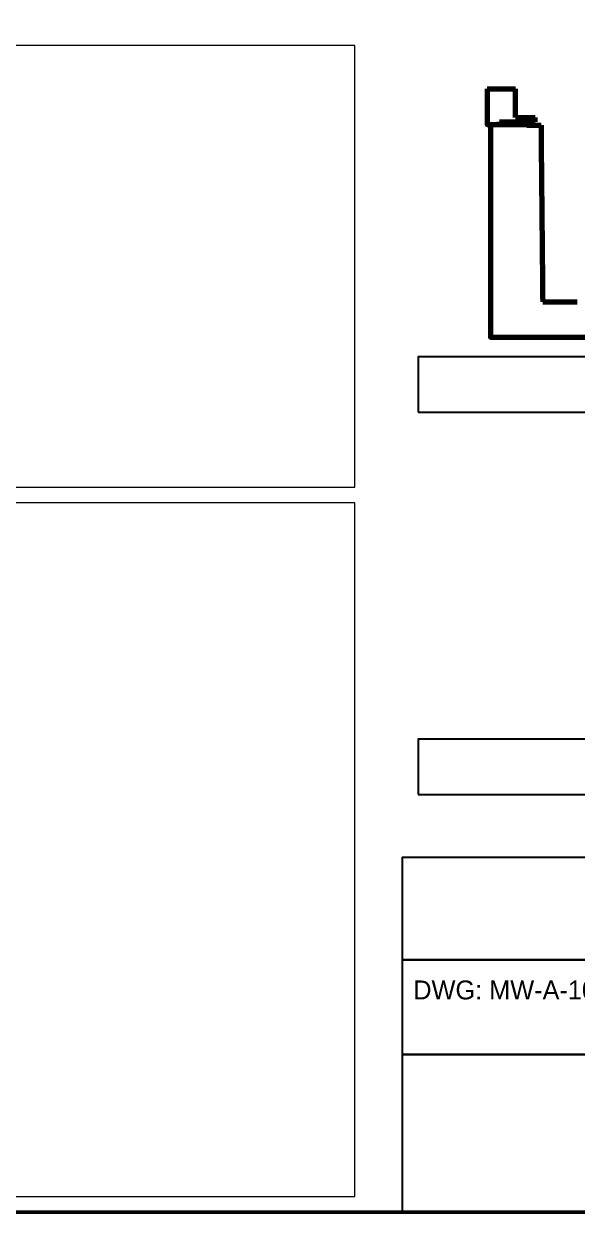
# Model space of a CAD drawing. Header units: millimetres. Extents: x 10 to 410, y 10 to 287.
# Drawn here: x 210 to 280.2, y 10 to 160.8 of the extents above; entities that cross this region are included whole.
import ezdxf
from ezdxf.enums import TextEntityAlignment as Align

# ---------------------------------------------------------------- set-up
doc = ezdxf.new("R2010")
doc.units = ezdxf.units.MM
for name, color, linetype, lineweight in [('BORDER', 7, 'CONTINUOUS', 50), ('NOTES', 7, 'CONTINUOUS', 18), ('SECTION', 1, 'CONTINUOUS', 70), ('TITLE_BLOCK', 7, 'CONTINUOUS', 25)]:
    doc.layers.add(name, color=color, linetype=linetype, lineweight=lineweight)

msp = doc.modelspace()

# ---------------------------------------------------------------- linework, layer by layer
at = {"layer": 'BORDER'}
msp.add_lwpolyline([(10, 10), (410, 10), (410, 287), (10, 287)], close=True, dxfattribs=at)
at = {"layer": 'NOTES'}
for points in [[(14, 102), (252, 102), (252, 158), (14, 158)], [(14, 12), (252, 12), (252, 100), (14, 100)]]:
    msp.add_lwpolyline(points, close=True, dxfattribs=at)
at = {"layer": 'SECTION'}
for points in [[(268.75, 152.5), (268.75, 152.35), (268.75, 152.21), (268.75, 152.06), (268.75, 151.92), (268.75, 151.77), (268.75, 151.63), (268.75, 151.48), (268.75, 151.34), (268.75, 151.19), (268.75, 151.05), (268.75, 150.9), (268.75, 150.76), (268.75, 150.61), (268.75, 150.47), (268.75, 150.32), (268.75, 150.18), (268.75, 150.03), (268.75, 149.89), (268.75, 149.74), (268.75, 149.6), (268.75, 149.45), (268.75, 149.31), (268.75, 149.16), (268.75, 149.02), (268.75, 148.87), (268.75, 148.73), (268.75, 148.58), (268.75, 148.44), (268.75, 148.29), (268.75, 148.15), (268.75, 148)], [(268.75, 152.5), (268.87, 152.5), (268.98, 152.5), (269.1, 152.5), (269.22, 152.5), (269.33, 152.5), (269.45, 152.5), (269.57, 152.5), (269.69, 152.5), (269.8, 152.5), (269.92, 152.5), (270.04, 152.5), (270.15, 152.5), (270.27, 152.5), (270.39, 152.5), (270.5, 152.5), (270.62, 152.5), (270.74, 152.5), (270.86, 152.5), (270.97, 152.5), (271.09, 152.5), (271.21, 152.5), (271.32, 152.5), (271.44, 152.5), (271.56, 152.5), (271.68, 152.5), (271.79, 152.5), (271.91, 152.5), (272.03, 152.5), (272.14, 152.5), (272.26, 152.5), (272.38, 152.5)], [(272.38, 148.9), (272.38, 149.02), (272.38, 149.13), (272.38, 149.25), (272.38, 149.36), (272.38, 149.48), (272.38, 149.6), (272.38, 149.71), (272.38, 149.83), (272.38, 149.95), (272.38, 150.06), (272.38, 150.18), (272.38, 150.29), (272.38, 150.41), (272.38, 150.53), (272.38, 150.64), (272.38, 150.76), (272.38, 150.87), (272.38, 150.99), (272.38, 151.11), (272.38, 151.22), (272.38, 151.34), (272.38, 151.45), (272.38, 151.57), (272.38, 151.69), (272.38, 151.8), (272.38, 151.92), (272.38, 152.04), (272.38, 152.15), (272.38, 152.27), (272.38, 152.38), (272.38, 152.5)], [(268.79, 148), (268.79, 148), (268.79, 148), (268.79, 148), (268.79, 148), (268.79, 148), (268.78, 148), (268.78, 148), (268.78, 148), (268.78, 148), (268.78, 148), (268.78, 148), (268.78, 148), (268.77, 148), (268.77, 148), (268.77, 148), (268.77, 148), (268.77, 148), (268.77, 148), (268.77, 148), (268.76, 148), (268.76, 148), (268.76, 148), (268.76, 148), (268.76, 148), (268.76, 148), (268.76, 148), (268.75, 148), (268.75, 148), (268.75, 148), (268.75, 148), (268.75, 148)], [(268.75, 148), (268.8, 148), (268.85, 148), (268.9, 148), (268.96, 148), (269.01, 148), (269.06, 148), (269.11, 148), (269.16, 148), (269.21, 148), (269.27, 148), (269.32, 148), (269.37, 148), (269.42, 148), (269.47, 148), (269.52, 148), (269.58, 148), (269.63, 148), (269.68, 148), (269.73, 148), (269.78, 148), (269.84, 148), (269.89, 148), (269.94, 148), (269.99, 148), (270.04, 148), (270.09, 148), (270.15, 148), (270.2, 148), (270.25, 148), (270.3, 148), (270.35, 148)], [(268.79, 148), (268.81, 148), (268.82, 148), (268.83, 148), (268.85, 148), (268.86, 148), (268.87, 148), (268.89, 148), (268.9, 148), (268.91, 148), (268.93, 148), (268.94, 148), (268.95, 148), (268.97, 148), (268.98, 148), (268.99, 148), (269.01, 148), (269.02, 148), (269.03, 148), (269.05, 148), (269.06, 148), (269.07, 148), (269.09, 148), (269.1, 148), (269.11, 148), (269.13, 148), (269.14, 148), (269.15, 148), (269.17, 148), (269.18, 148), (269.19, 148), (269.21, 148)], [(269.21, 148), (269.21, 147.13), (269.21, 146.26), (269.21, 145.39), (269.21, 144.52), (269.21, 143.65), (269.21, 142.77), (269.21, 141.9), (269.21, 141.03), (269.21, 140.16), (269.21, 139.29), (269.21, 138.42), (269.21, 137.55), (269.21, 136.68), (269.21, 135.81), (269.21, 134.94), (269.21, 134.07), (269.21, 133.19), (269.21, 132.32), (269.21, 131.45), (269.21, 130.58), (269.21, 129.71), (269.21, 128.84), (269.21, 127.97), (269.21, 127.1), (269.21, 126.23), (269.21, 125.36), (269.21, 124.49), (269.21, 123.61), (269.21, 122.74), (269.21, 121.87), (269.21, 121)], [(269.21, 148), (269.36, 148), (269.51, 148), (269.66, 148), (269.81, 148), (269.96, 148), (270.11, 148), (270.25, 148), (270.4, 148), (270.55, 148), (270.7, 148), (270.85, 148), (271, 148), (271.15, 148), (271.3, 148), (271.45, 148), (271.6, 148), (271.75, 148), (271.9, 148), (272.05, 148), (272.2, 148), (272.35, 148), (272.5, 148), (272.65, 148), (272.8, 148), (272.95, 148), (273.1, 148), (273.25, 148), (273.4, 148), (273.55, 148), (273.7, 148), (273.85, 148)], [(270.35, 148.34), (270.5, 148.34), (270.64, 148.34), (270.79, 148.34), (270.93, 148.34), (271.08, 148.34), (271.22, 148.34), (271.37, 148.34), (271.51, 148.34), (271.66, 148.34), (271.8, 148.34), (271.95, 148.34), (272.09, 148.34), (272.24, 148.34), (272.39, 148.34), (272.53, 148.34), (272.68, 148.34), (272.82, 148.34), (272.97, 148.34), (273.11, 148.34), (273.26, 148.34), (273.4, 148.34), (273.55, 148.34), (273.69, 148.34), (273.84, 148.34), (273.98, 148.34), (274.13, 148.34), (274.27, 148.34), (274.42, 148.34), (274.56, 148.34), (274.71, 148.34), (274.85, 148.34)], [(270.35, 148), (270.35, 148.01), (270.35, 148.02), (270.35, 148.03), (270.35, 148.04), (270.35, 148.05), (270.35, 148.07), (270.35, 148.08), (270.35, 148.09), (270.35, 148.1), (270.35, 148.11), (270.35, 148.12), (270.35, 148.13), (270.35, 148.14), (270.35, 148.15), (270.35, 148.16), (270.35, 148.17), (270.35, 148.19), (270.35, 148.2), (270.35, 148.21), (270.35, 148.22), (270.35, 148.23), (270.35, 148.24), (270.35, 148.25), (270.35, 148.26), (270.35, 148.27), (270.35, 148.28), (270.35, 148.29), (270.35, 148.31), (270.35, 148.32), (270.35, 148.33), (270.35, 148.34)], [(270.35, 148.34), (270.5, 148.34), (270.64, 148.34), (270.79, 148.34), (270.93, 148.34), (271.08, 148.34), (271.22, 148.34), (271.37, 148.34), (271.51, 148.34), (271.66, 148.34), (271.8, 148.34), (271.95, 148.34), (272.09, 148.34), (272.24, 148.34), (272.39, 148.34), (272.53, 148.34), (272.68, 148.34), (272.82, 148.34), (272.97, 148.34), (273.11, 148.34), (273.26, 148.34), (273.4, 148.34), (273.55, 148.34), (273.69, 148.34), (273.84, 148.34), (273.98, 148.34), (274.13, 148.34), (274.27, 148.34), (274.42, 148.34), (274.56, 148.34), (274.71, 148.34), (274.85, 148.34)], [(272.38, 148.9), (272.46, 148.9), (272.54, 148.9), (272.62, 148.9), (272.7, 148.9), (272.78, 148.9), (272.86, 148.9), (272.94, 148.9), (273.02, 148.9), (273.1, 148.9), (273.18, 148.9), (273.26, 148.9), (273.34, 148.9), (273.42, 148.9), (273.5, 148.9), (273.58, 148.9), (273.66, 148.9), (273.74, 148.9), (273.82, 148.9), (273.9, 148.9), (273.97, 148.9), (274.05, 148.9), (274.13, 148.9), (274.21, 148.9), (274.29, 148.9), (274.37, 148.9), (274.45, 148.9), (274.53, 148.9), (274.61, 148.9), (274.69, 148.9), (274.77, 148.9), (274.85, 148.9)], [(273.85, 148), (273.85, 148), (273.85, 147.99), (273.85, 147.99), (273.85, 147.99), (273.85, 147.98), (273.85, 147.98), (273.85, 147.97), (273.85, 147.97), (273.85, 147.97), (273.85, 147.96), (273.85, 147.96), (273.85, 147.96), (273.85, 147.95), (273.85, 147.95), (273.85, 147.95), (273.85, 147.94), (273.85, 147.94), (273.85, 147.93), (273.85, 147.93), (273.85, 147.93), (273.85, 147.92), (273.85, 147.92), (273.85, 147.92), (273.85, 147.91), (273.85, 147.91), (273.85, 147.91), (273.85, 147.9), (273.85, 147.9), (273.85, 147.9), (273.85, 147.89), (273.85, 147.89)], [(273.85, 148), (273.85, 148), (273.85, 148), (273.86, 148), (273.86, 148), (273.86, 148), (273.86, 148), (273.87, 148), (273.87, 148), (273.87, 148), (273.87, 148), (273.88, 148), (273.88, 148), (273.88, 148), (273.88, 148), (273.89, 148), (273.89, 148), (273.89, 148), (273.9, 148), (273.9, 148), (273.9, 148), (273.9, 148), (273.91, 148), (273.91, 148), (273.91, 148), (273.91, 148), (273.92, 148), (273.92, 148), (273.92, 148), (273.92, 148), (273.93, 148), (273.93, 148)], [(273.85, 147.89), (273.91, 147.89), (273.96, 147.89), (274.02, 147.89), (274.07, 147.89), (274.13, 147.89), (274.19, 147.89), (274.24, 147.89), (274.3, 147.89), (274.36, 147.89), (274.41, 147.89), (274.47, 147.89), (274.53, 147.89), (274.58, 147.89), (274.64, 147.89), (274.69, 147.89), (274.75, 147.89), (274.81, 147.89), (274.86, 147.89), (274.92, 147.89), (274.98, 147.89), (275.03, 147.89), (275.09, 147.89), (275.15, 147.89), (275.2, 147.89), (275.26, 147.89), (275.32, 147.89), (275.37, 147.89), (275.43, 147.89), (275.48, 147.89), (275.54, 147.89), (275.6, 147.89)], [(273.93, 148), (273.93, 147.99), (273.93, 147.99), (273.93, 147.99), (273.93, 147.98), (273.93, 147.98), (273.93, 147.98), (273.93, 147.97), (273.93, 147.97), (273.93, 147.97), (273.93, 147.96), (273.93, 147.96), (273.93, 147.96), (273.93, 147.95), (273.93, 147.95), (273.93, 147.94), (273.93, 147.94), (273.93, 147.94), (273.93, 147.93), (273.93, 147.93), (273.93, 147.93), (273.93, 147.92), (273.93, 147.92), (273.93, 147.92), (273.93, 147.91), (273.93, 147.91), (273.93, 147.91), (273.93, 147.9), (273.93, 147.9), (273.93, 147.89), (273.93, 147.89), (273.93, 147.89)], [(274.85, 148.34), (274.85, 148.36), (274.85, 148.37), (274.85, 148.39), (274.85, 148.41), (274.85, 148.43), (274.85, 148.45), (274.85, 148.46), (274.85, 148.48), (274.85, 148.5), (274.85, 148.52), (274.85, 148.54), (274.85, 148.56), (274.85, 148.57), (274.85, 148.59), (274.85, 148.61), (274.85, 148.63), (274.85, 148.65), (274.85, 148.66), (274.85, 148.68), (274.85, 148.7), (274.85, 148.72), (274.85, 148.74), (274.85, 148.76), (274.85, 148.77), (274.85, 148.79), (274.85, 148.81), (274.85, 148.83), (274.85, 148.85), (274.85, 148.86), (274.85, 148.88), (274.85, 148.9)], [(274.85, 148.34), (274.85, 148.34), (274.85, 148.34), (274.85, 148.34), (274.85, 148.34), (274.85, 148.34), (274.85, 148.34), (274.85, 148.34), (274.85, 148.34), (274.85, 148.34), (274.85, 148.34), (274.85, 148.34), (274.85, 148.34), (274.85, 148.34), (274.85, 148.34), (274.85, 148.34), (274.85, 148.34), (274.85, 148.34), (274.85, 148.34), (274.85, 148.34), (274.85, 148.34), (274.85, 148.34), (274.85, 148.34), (274.85, 148.34), (274.85, 148.34), (274.85, 148.34), (274.85, 148.34), (274.85, 148.34), (274.85, 148.34), (274.85, 148.34), (274.85, 148.34), (274.85, 148.34)], [(274.85, 148.34), (274.85, 148.34), (274.85, 148.34), (274.85, 148.34), (274.85, 148.34), (274.85, 148.34), (274.85, 148.34), (274.85, 148.34), (274.85, 148.34), (274.85, 148.34), (274.85, 148.34), (274.85, 148.34), (274.85, 148.34), (274.85, 148.34), (274.85, 148.34), (274.85, 148.34), (274.85, 148.34), (274.85, 148.34), (274.85, 148.34), (274.85, 148.34), (274.85, 148.34), (274.85, 148.34), (274.85, 148.34), (274.85, 148.34), (274.85, 148.34), (274.85, 148.34), (274.85, 148.34), (274.85, 148.34), (274.85, 148.34), (274.85, 148.34), (274.85, 148.34), (274.85, 148.34)], [(274.85, 148.34), (274.85, 148.34), (274.85, 148.34), (274.85, 148.34), (274.85, 148.34), (274.85, 148.34), (274.85, 148.34), (274.85, 148.34), (274.85, 148.34), (274.85, 148.34), (274.85, 148.34), (274.85, 148.34), (274.85, 148.34), (274.85, 148.34), (274.85, 148.34), (274.85, 148.34), (274.85, 148.34), (274.85, 148.34), (274.85, 148.34), (274.85, 148.34), (274.85, 148.34), (274.85, 148.34), (274.85, 148.34), (274.85, 148.34), (274.85, 148.34), (274.85, 148.34), (274.85, 148.34), (274.85, 148.34), (274.85, 148.34), (274.85, 148.34), (274.85, 148.34), (274.85, 148.34)], [(275.6, 147.89), (275.6, 147.17), (275.61, 146.44), (275.62, 145.72), (275.62, 145), (275.63, 144.28), (275.64, 143.55), (275.65, 142.83), (275.65, 142.11), (275.66, 141.39), (275.67, 140.67), (275.67, 139.94), (275.68, 139.22), (275.69, 138.5), (275.69, 137.78), (275.7, 137.06), (275.71, 136.33), (275.71, 135.61), (275.72, 134.89), (275.73, 134.17), (275.73, 133.44), (275.74, 132.72), (275.75, 132), (275.76, 131.28), (275.76, 130.56), (275.77, 129.83), (275.78, 129.11), (275.78, 128.39), (275.79, 127.67), (275.8, 126.95), (275.8, 126.22), (275.81, 125.5)], [(275.81, 125.5), (275.95, 125.5), (276.09, 125.5), (276.23, 125.5), (276.38, 125.5), (276.52, 125.5), (276.66, 125.5), (276.8, 125.5), (276.94, 125.5), (277.08, 125.5), (277.22, 125.5), (277.37, 125.5), (277.51, 125.5), (277.65, 125.5), (277.79, 125.5), (277.93, 125.5), (278.07, 125.5), (278.21, 125.5), (278.35, 125.5), (278.5, 125.5), (278.64, 125.5), (278.78, 125.5), (278.92, 125.5), (279.06, 125.5), (279.2, 125.5), (279.34, 125.5), (279.49, 125.5), (279.63, 125.5), (279.77, 125.5), (279.91, 125.5), (280.05, 125.5), (280.19, 125.5)], [(269.21, 121), (273.26, 121), (277.31, 121), (281.36, 121)], [(269.25, 121), (269.25, 121), (269.25, 121), (269.25, 121), (269.25, 121), (269.25, 121), (269.24, 121), (269.24, 121), (269.24, 121), (269.24, 121), (269.24, 121), (269.24, 121), (269.23, 121), (269.23, 121), (269.23, 121), (269.23, 121), (269.23, 121), (269.23, 121), (269.23, 121), (269.22, 121), (269.22, 121), (269.22, 121), (269.22, 121), (269.22, 121), (269.22, 121), (269.22, 121), (269.21, 121), (269.21, 121), (269.21, 121), (269.21, 121), (269.21, 121), (269.21, 121)], [(269.25, 121), (273.3, 121), (277.35, 121), (281.4, 121)]]:
    msp.add_lwpolyline(points, dxfattribs=at)
at = {"layer": 'TITLE_BLOCK'}
for points in [[(260, 111.5), (404, 111.5), (404, 118.5), (260, 118.5)], [(260, 63), (404, 63), (404, 70), (260, 70)], [(258, 42), (408, 42), (408, 55), (258, 55)], [(258, 30), (333, 30), (333, 42), (258, 42)], [(258, 10), (408, 10), (408, 30), (258, 30)]]:
    msp.add_lwpolyline(points, close=True, dxfattribs=at)

# ---------------------------------------------------------------- texts
msp.add_text('DWG: MW-A-101-SE', height=2.4, dxfattribs=at).set_placement((259.4, 38.2), align=Align.MIDDLE_LEFT)

doc.saveas('drawing.dxf')
